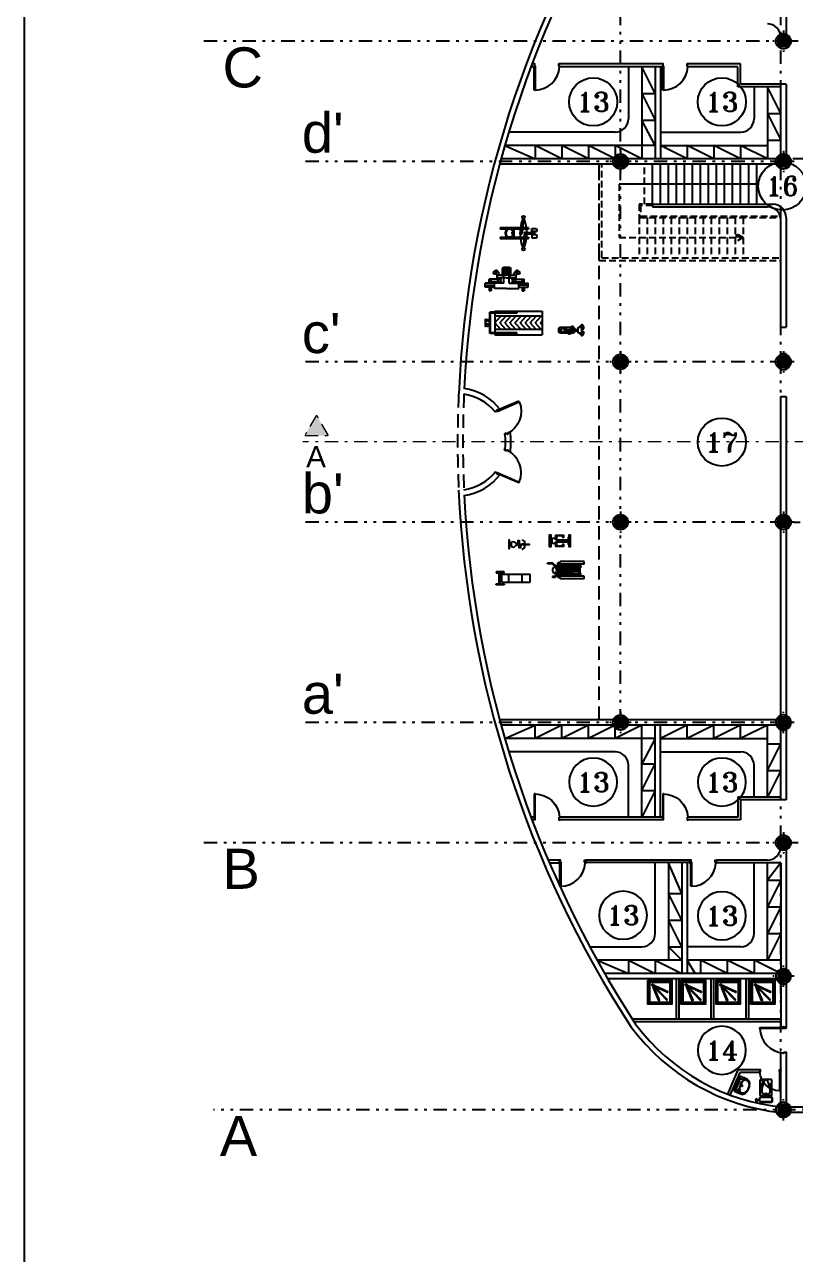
# Model space of a CAD drawing. Header units: inches. Extents: x 21 to 132, y 19 to 196.
# Drawn here: x 21.17 to 50.03, y 62.43 to 108.46 of the extents above; entities that cross this region are included whole.
import ezdxf
from ezdxf.enums import TextEntityAlignment as Align

# ---------------------------------------------------------------- set-up
doc = ezdxf.new("R2010")
doc.units = ezdxf.units.IN
doc.header["$MEASUREMENT"] = 0
for name, pattern in [('DASHDOT', [1, 0.5, -0.25, 0, -0.25]), ('DASHED', [0.75, 0.5, -0.25]), ('DIVIDE', [1.25, 0.5, -0.25, 0, -0.25, 0, -0.25]), ('HIDDEN', [0.375, 0.25, -0.125])]:
    doc.linetypes.add(name, pattern=pattern)
for name, color, linetype in [('5', 5, 'Continuous'), ('ax', 40, 'DIVIDE'), ('door & win', 4, 'Continuous'), ('fur', 253, 'Continuous'), ('inwall', 41, 'Continuous'), ('kod', 1, 'Continuous'), ('stairs', 30, 'Continuous'), ('wall', 7, 'Continuous')]:
    doc.layers.add(name, color=color, linetype=linetype)
doc.layers.add('section', color=212, linetype='DASHDOT', lineweight=20)
doc.styles.get("Standard").update_dxf_attribs({"font": 'arial.ttf'})
doc.styles.add('Text 03', font='romant.shx')

# ---------------------------------------------------------------- blocks, each defined once
blk = doc.blocks.new('AX')
at = {"layer": 'ax'}
h = blk.add_hatch(color=254, dxfattribs=at)
h.dxf.hatch_style = 1
h.paths.add_polyline_path([(0.2, 0.2), (0, 0.2), (0, 0), (0.2, 0)])
h.paths.add_polyline_path([(0, 0.2), (-0.2, 0.2), (-0.2, 0), (0, 0)])
h.paths.add_polyline_path([(0, 0), (-0.2, 0), (-0.2, -0.2), (0, -0.2)])
h.paths.add_polyline_path([(0.2, 0), (0, 0), (0, -0.2), (0.2, -0.2)])
for p, q in [((0.4, 0), (-0.4, 0)), ((-0.2, 0.2), (0.2, 0.2)), ((-0.2, -0.2), (-0.2, 0.2)), ((0, -0.4), (0, 0.4)), ((0.2, 0.2), (0.2, -0.2)), ((0.2, -0.2), (-0.2, -0.2))]:
    blk.add_line(p, q, dxfattribs=at)
at = {"layer": 'door & win'}
blk.add_circle((0, 0), 0.283, dxfattribs=at)
blk = doc.blocks.new('D100')
blk.add_lwpolyline([(-3, 98), (-3, 8), (-6, 8), (-6, 98)], close=True)
for points in [[(-100, 9.5), (-100, 11), (-97.5, 11), (-97.5, 7.5), (-95, 7.5), (-95, 0), (-100, 0), (-100, 1.4)], [(0, 9.5), (0, 11), (-2.5, 11), (-2.5, 7.5), (-5, 7.5), (-5, 0), (0, 0), (0, 1.4)]]:
    blk.add_lwpolyline(points)
blk.add_arc((-4.9, 5.2), 92.8, 90.7024, 176.4094)
blk = doc.blocks.new('juging-machin')
for p, q in [((-43, 8), (-43, 11)), ((-23.6, 11), (-43, 11)), ((-24.5, 8), (-43, 8)), ((-11.3, -3.8), (-24.5, 8)), ((-10.4, -0.8), (-23.6, 11)), ((4.3, 11.6), (-5, 11.6)), ((-5, -0.8), (-5, 11.6)), ((1, -0.8), (1, 11.6)), ((94.3, 6.6), (1, 6.6)), ((12.7, 0.7), (1, 0.7)), ((4.3, 6.6), (4.3, 16.6)), ((94.3, 16.6), (4.3, 16.6)), ((49.7, 1.7), (15.7, 1.7)), ((52.7, 0.7), (81.9, 0.7)), ((70.1, 0.7), (70.1, -5.3)), ((73.9, 0.7), (73.9, 6.6)), ((78.9, 0.7), (78.9, 6.6)), ((81.9, 0.7), (81.9, -5.3)), ((94.3, 6.6), (94.3, 16.6)), ((-24, -39.9), (-24, -42.9)), ((-15.6, -39.9), (-24, -39.9)), ((-14.7, -42.9), (-24, -42.9)), ((-7.3, -28.1), (-15.6, -39.9)), ((-6.4, -31.1), (-14.7, -42.9)), ((3.1, -3.8), (-11.3, -3.8)), ((3.1, -0.8), (-10.4, -0.8)), ((-5, -14.9), (-9.9, -14.9)), ((-5, -16.9), (-9.9, -16.9)), ((3.1, -28.1), (-7.3, -28.1)), ((3.1, -31.1), (-6.4, -31.1)), ((-5, -15.9), (-5, -3.8)), ((-5, -15.9), (-5, -28.1)), ((-5, -31.1), (-5, -43.4)), ((4.3, -43.4), (-5, -43.4)), ((73.9, -12.9), (-2, -12.9)), ((73.9, -18.9), (-2, -18.9)), ((1, -12.9), (1, -3.8)), ((12.7, -5.3), (1, -5.3)), ((1, -18.9), (1, -28.1)), ((12.7, -26.6), (1, -26.6)), ((1, -31.1), (1, -43.4)), ((12.7, -32.6), (1, -32.6)), ((94.3, -38.4), (1, -38.4)), ((3.1, -3.8), (3.1, -0.8)), ((3.1, -28.1), (3.1, -31.1)), ((4.3, -48.4), (4.3, -38.4)), ((49.7, -0.3), (15.7, -0.3)), ((49.7, -2.3), (15.7, -2.3)), ((49.7, -4.3), (15.7, -4.3)), ((49.7, -6.3), (15.7, -6.3)), ((49.7, -25.6), (15.7, -25.6)), ((49.7, -27.6), (15.7, -27.6)), ((49.7, -29.6), (15.7, -29.6)), ((49.7, -31.6), (15.7, -31.6)), ((49.7, -33.6), (15.7, -33.6)), ((52.7, -5.3), (81.9, -5.3)), ((52.7, -26.6), (81.9, -26.6)), ((52.7, -32.6), (81.9, -32.6)), ((70.1, -2.3), (81.9, -2.3)), ((70.1, -32.6), (70.1, -26.6)), ((70.1, -29.6), (81.9, -29.6)), ((73.9, -12.9), (73.9, -5.3)), ((73.9, -26.6), (73.9, -18.9)), ((73.9, -38.4), (73.9, -32.6)), ((78.9, -26.6), (78.9, -5.3)), ((78.9, -38.4), (78.9, -32.6)), ((81.9, -32.6), (81.9, -26.6)), ((94.3, -48.4), (94.3, -38.4)), ((94.3, -48.4), (4.3, -48.4))]:
    blk.add_line(p, q)
for points in [[(49.7, -7.3), (15.7, -7.3, -0.414214), (12.7, -4.3), (12.7, -0.3, -0.414214), (15.7, 2.7), (49.7, 2.7, -0.414214), (52.7, -0.3), (52.7, -4.3, -0.414214)], [(49.7, -24.6), (15.7, -24.6, 0.414214), (12.7, -27.6), (12.7, -31.6, 0.414214), (15.7, -34.6), (49.7, -34.6, 0.414214), (52.7, -31.6), (52.7, -27.6, 0.414214)]]:
    blk.add_lwpolyline(points, format="xyb", close=True)
blk.add_circle((-2, -15.9), 3)
blk.add_ellipse((-16.7, -15.9), major_axis=(0, 12.1), ratio=0.559313)
blk = doc.blocks.new('row-mashin')
for p, q in [((34.3, 55.5), (28.5, 11.7)), ((37.3, 55.1), (31.4, 11.3)), ((29.6, 20), (-50.5, 20)), ((-50.5, 20), (-50.5, 15)), ((-25.5, 15), (-50.5, 15)), ((-15.8, 14.5), (-18.5, 14.5)), ((-5.6, 2.4), (-4.1, 3.5)), ((28.9, 15), (-0.7, 15)), ((27, 11.9), (25, -3)), ((27, 11.9), (32.9, 11.1)), ((32.9, 11.1), (31, -3.8)), ((55.1, 15), (31.9, 15)), ((55.1, 20), (32.6, 20)), ((39.9, -11.1), (41.9, 3.8)), ((47.8, 3), (41.9, 3.8)), ((45.9, -11.9), (47.8, 3)), ((49.3, 3), (76.5, 3)), ((55.1, 20), (55.1, 15)), ((67.6, 17.2), (82.9, 17.2)), ((67.6, 6.4), (67.6, 17.2)), ((82.9, 6.4), (67.6, 6.4)), ((76.5, 3), (76.5, 6.4)), ((79.5, -6.4), (79.5, 6.4)), ((-50.5, -15), (-25.5, -15)), ((-50.5, -15), (-50.5, -20)), ((-50.5, -20), (40.2, -20)), ((-15.8, -14.5), (-18.5, -14.5)), ((-5.6, -2.4), (-4.1, -3.5)), ((-0.7, -15), (40.9, -15)), ((25, -3), (31, -3.8)), ((35.6, -55.1), (41.4, -11.3)), ((38.5, -55.5), (44.4, -11.7)), ((45.9, -11.9), (39.9, -11.1)), ((43.3, -20), (55.1, -20)), ((43.9, -15), (55.1, -15)), ((49.3, -3), (76.5, -3)), ((55.1, -15), (55.1, -20)), ((67.6, -6.4), (67.6, -17.2)), ((82.9, -6.4), (67.6, -6.4)), ((67.6, -17.2), (82.9, -17.2)), ((76.5, -6.4), (76.5, -3))]:
    blk.add_line(p, q)
blk.add_lwpolyline([(-18.5, 17.5), (-5, 17.5, -0.414214), (0, 12.5), (0, -12.5, -0.414214), (-5, -17.5), (-18.5, -17.5)], format="xyb")
for centre in [(36.4, 60), (36.4, -60)]:
    blk.add_circle(centre, 5)
for centre, radius, start, end in [((169.6, 0), 146.1, 157.7138, 172.132), ((-96.8, 0), 146.1, 7.868, 22.2862), ((-15.8, 0), 14.5, 30.8246, 90), ((-3.8, 0), 3, 126.7298, 233.2702), ((-5.9, 5.9), 3, 306.7298, 30.8246), ((169.6, 0), 146.1, 174.1072, 185.8928), ((-96.8, 0), 146.1, 354.1072, 5.8928), ((82.9, 11.8), 5.43, 270, 90), ((-15.8, 0), 14.5, 270, 329.1754), ((-5.9, -5.9), 3, 329.1754, 53.2702), ((169.6, 0), 146.1, 187.868, 202.2862), ((-96.8, 0), 146.1, 337.7138, 352.132), ((82.9, -11.8), 5.43, 270, 90)]:
    blk.add_arc(centre, radius, start, end)
blk.add_ellipse((-18.5, 0), major_axis=(0, -17.5), ratio=0.771429, start_param=3.141593, end_param=6.283185)
blk.add_open_spline([(-18.5, 14.5), (-19.6, 14.5), (-20.7, 14.3), (-22.8, 13.3), (-23.8, 12.6), (-25.7, 10.6), (-26.6, 9.4), (-27.9, 6.6), (-28.4, 5), (-29, 1.7), (-29.1, -0.1), (-28.8, -3.5), (-28.4, -5.1), (-27.3, -8.1), (-26.5, -9.5), (-24.7, -11.7), (-23.7, -12.6), (-21.7, -13.9), (-20.6, -14.3), (-19.2, -14.5), (-18.8, -14.5), (-18.5, -14.5)], degree=3, knots=[3.141593, 3.141593, 3.141593, 3.141593, 3.479068, 3.479068, 3.816544, 3.816544, 4.15402, 4.15402, 4.491496, 4.491496, 4.828971, 4.828971, 5.166447, 5.166447, 5.503923, 5.503923, 5.841399, 5.841399, 6.178875, 6.178875, 6.283185, 6.283185, 6.283185, 6.283185])
blk = doc.blocks.new('Hf2_a2')
at = {"linetype": 'Continuous'}
for p, q in [((-5.7, 16.5), (-5.7, 7.6)), ((16.3, 13.2), (43.2, 13.2)), ((43.2, 10.9), (16.3, 10.9)), ((20.9, 13.2), (20.9, 16.5)), ((22, 13.2), (22, 16.5)), ((25.4, 10.9), (25.4, 7.6)), ((26.5, 10.9), (26.5, 7.6)), ((34.3, 13.2), (34.3, 10.9)), ((43, 12.6), (34.3, 12.6)), ((34.3, 12), (43.2, 12)), ((34.3, 11.5), (43, 11.5)), ((45.4, 12.6), (60.9, 12.6)), ((60.9, 12), (45.4, 12)), ((45.4, 11.5), (60.9, 11.5))]:
    blk.add_line(p, q, dxfattribs=at)
for points in [[(-5.7, 16.5), (-12.4, 18.7), (-12.4, 27.6), (-14.6, 27.6), (-14.6, -3.5), (-12.4, -3.5), (-12.4, 5.4), (-5.7, 7.6)], [(-5.7, 9.8), (-12.4, 7.6), (-12.4, 16.5), (-5.7, 14.3)], [(18.7, 16.5), (24.3, 16.5), (24.3, 25.4), (18.7, 25.4), (18.7, 16.5)], [(28.7, 7.6), (28.7, -1.3), (23.1, -1.3), (23.1, 7.6), (28.7, 7.6)], [(36.5, 29.8), (36.5, 27.6), (43.2, 23.1), (43.2, 0.9), (36.5, -4.6), (36.5, -6.8), (45.4, 0.9), (45.4, 23.1), (36.5, 29.8)], [(45.4, 13.2), (60.9, 13.2), (60.9, 10.9), (45.4, 10.9)]]:
    blk.add_lwpolyline(points)
for centre, radius, start, end in [((0.9, 15.3), 6.78, 89.991, 169.62), ((0.9, 8.8), 6.78, 190.38, 270.0094), ((-0.4, 11.1), 11, 43.644, 83.226), ((-0.4, 13), 11, 276.7745, 316.3556), ((18.9, 33), 18.2, 231.618, 255.252), ((18.9, -8.9), 18.2, 104.748, 128.382), ((12.9, 12), 3.61, 292.6199, 67.38)]:
    blk.add_arc(centre, radius, start, end)
blk = doc.blocks.new('Hf2_a1')
at = {"linetype": 'Continuous'}
for p, q in [((6.7, 18.9), (0, 18.9)), ((0, 3.3), (10, 3.3)), ((10, 4.4), (10, -4.4)), ((30, 3.3), (80, 3.3)), ((80, 18.9), (73.3, 18.9)), ((10, -3.3), (0, -3.3)), ((0, -18.9), (6.7, -18.9)), ((29.9, -3.3), (80, -3.3)), ((73.3, -18.9), (80, -18.9))]:
    blk.add_line(p, q, dxfattribs=at)
for points in [[(6.7, 3.3), (6.7, 21.1), (0, 21.1), (0, -21.1), (6.7, -21.1), (6.7, -3.3)], [(24.4, 5.7), (24.4, 21.1), (53.3, 21.1), (53.3, 12.2), (51.1, 12.2), (51.1, 18.9), (26.7, 18.9), (26.7, 4.6)], [(40, 0), (35.5, 2.2), (35.5, -2.2), (40, 0)], [(46.7, 0), (42.2, 2.2), (42.2, -2.2), (46.7, 0)], [(53.3, 0), (48.9, 2.2), (48.9, -2.2), (53.3, 0)], [(58, 0), (54.4, 1.8), (54.4, -1.8), (58, 0)], [(63.3, 0), (59.8, 1.8), (59.8, -1.8), (63.3, 0)], [(68.6, 0), (65.1, 1.8), (65.1, -1.8), (68.6, 0)], [(73.3, 12.2), (71.1, 12.2), (71.1, 5.6), (73.3, 5.6)], [(73.3, -3.3), (73.3, -21.1), (80, -21.1), (80, 21.1), (73.3, 21.1), (73.3, 3.3)], [(26.7, -5), (26.7, -18.9), (51.1, -18.9), (51.1, -12.2), (53.3, -12.2), (53.3, -21.1), (24.4, -21.1), (24.4, -6.1)], [(73.3, -5.6), (71.1, -5.6), (71.1, -12.2), (73.3, -12.2)]]:
    blk.add_lwpolyline(points)
for centre, radius, start, end in [((16.7, 3.2), 6.77, 89.991, 169.62), ((15.4, -0.9), 11, 43.644, 83.226), ((34.6, 20.9), 18.2, 231.618, 255.252), ((28.6, 0), 3.61, 292.6199, 67.38), ((16.7, -3.2), 6.77, 190.38, 270.0094), ((15.4, 0.9), 11, 276.7745, 316.3556), ((34.6, -20.9), 18.2, 104.748, 128.382)]:
    blk.add_arc(centre, radius, start, end)
blk = doc.blocks.new('Body01')
for p, q in [((-127.4, 39.2), (-127.4, 35.3)), ((-97.1, 39.2), (-127.4, 39.2)), ((-127.4, 35.3), (-97.1, 35.3)), ((-116.1, -5.3), (-116.1, 35.3)), ((-112.2, -5.3), (-112.2, 35.3)), ((-106.7, 30), (0, 30)), ((-106.7, 0), (-106.7, 30)), ((-106.7, 0), (0, 0)), ((-97.1, 35.3), (-97.1, 39.2)), ((-80.8, 0), (-80.8, 30)), ((-30.5, 0), (-30.5, 30)), ((0, 0), (0, 30)), ((-127.4, -9.2), (-127.4, -5.3)), ((-127.4, -5.3), (-97.1, -5.3)), ((-97.1, -9.2), (-127.4, -9.2)), ((-97.1, -5.3), (-97.1, -9.2))]:
    blk.add_line(p, q)
blk = doc.blocks.new('Treadmill02')
for p, q in [((-18.7, -14.9), (-18.7, 64.6)), ((83.4, 64.6), (-18.7, 64.6)), ((-15.7, -11.9), (-15.7, 61.6)), ((83.4, 61.6), (-15.7, 61.6)), ((0.1, 69.2), (0.1, 64.6)), ((0.1, 69.2), (177.4, 69.2)), ((0.1, 61.6), (0.1, -11.9)), ((177.4, 49.8), (0.1, 49.8)), ((0.1, 24.8), (22.8, 49.8)), ((19.1, 24.8), (41.7, 49.8)), ((38.1, 24.8), (60.7, 49.8)), ((57.1, 24.8), (79.7, 49.8)), ((76.1, 24.8), (98.7, 49.8)), ((83.4, 64.6), (83.4, 61.6)), ((95.1, 24.8), (117.7, 49.8)), ((114, 24.8), (136.7, 49.8)), ((133, 24.8), (155.7, 49.8)), ((152, 24.8), (174.6, 49.8)), ((177.4, 69.2), (177.4, -19.5)), ((-18.7, 35.3), (-22.2, 35.3)), ((-18.7, 34.3), (-22.2, 34.3)), ((0.1, 24.8), (22.8, -0.2)), ((19.1, 24.8), (41.7, -0.2)), ((38.1, 24.8), (60.7, -0.2)), ((57.1, 24.8), (79.7, -0.2)), ((76.1, 24.8), (98.7, -0.2)), ((95.1, 24.8), (117.7, -0.2)), ((114, 24.8), (136.7, -0.2)), ((133, 24.8), (155.7, -0.2)), ((152, 24.8), (174.6, -0.2)), ((171, 24.8), (177.4, 31.9)), ((171, 24.8), (177.4, 17.7)), ((83.4, -14.9), (-18.7, -14.9)), ((83.4, -11.9), (-15.7, -11.9)), ((177.4, -0.2), (0.1, -0.2)), ((0.1, -14.9), (0.1, -19.5)), ((0.1, -19.5), (177.4, -19.5)), ((83.4, -11.9), (83.4, -14.9))]:
    blk.add_line(p, q)
for points in [[(-34.1, 37.7), (-35.9, 37.7), (-35.9, 12), (-34.1, 12)], [(-34.1, 37.7), (-18.7, 37.7), (-18.7, 12), (-34.1, 12)], [(-24.1, 13), (-24.1, 18), (-29.1, 18), (-29.1, 13)]]:
    blk.add_lwpolyline(points, close=True)
blk.add_circle((-26.6, 26.5), 7)
blk.add_arc((-22.2, 34.8), 0.5, 90, 270)
blk = doc.blocks.new('chest-machin')
for p, q in [((17.8, 71.7), (23.5, 76)), ((23.8, 63.7), (29.6, 68.1)), ((30.4, 58.7), (25.6, 65.1)), ((33, 38.9), (30.3, 49.1)), ((30.4, 48.7), (30.4, 58.7)), ((50.5, 58.7), (30.4, 58.7)), ((65.5, 48.7), (30.4, 48.7)), ((38, 65.2), (30.5, 75.1)), ((38, 58.7), (38, 65.2)), ((43, 38.9), (45.7, 49.1)), ((50.5, 58.7), (55.5, 48.7)), ((55.5, 63.3), (55.5, 83.7)), ((55.5, 28.7), (55.5, 58.7)), ((60.5, 61.7), (60.5, 83.7)), ((65.5, 61.2), (65.5, 83.7)), ((65.5, 48.7), (100.6, 48.7)), ((70.5, 61.7), (70.5, 83.7)), ((75.5, 63.3), (75.5, 83.7)), ((80.5, 58.7), (75.5, 48.7)), ((75.5, 28.7), (75.5, 58.7)), ((80.5, 58.7), (100.6, 58.7)), ((88, 38.9), (85.3, 49.1)), ((93, 65.2), (100.5, 75.1)), ((93, 58.7), (93, 65.2)), ((98, 38.9), (100.7, 49.1)), ((100.6, 58.7), (105.4, 65.1)), ((100.6, 48.7), (100.6, 58.7)), ((107.2, 63.7), (101.4, 68.1)), ((113.2, 71.7), (107.5, 76)), ((20.5, 28.7), (-14.5, 28.7)), ((-14.5, 13.7), (-14.5, 28.7)), ((-14.5, 21.2), (20.5, 21.2)), ((20.5, 13.7), (-14.5, 13.7)), ((38, 43.9), (0, 43.9)), ((0, 28.7), (0, 43.9)), ((38, 33.9), (0, 33.9)), ((0, 13.7), (0, 0)), ((8, 0), (0, 0)), ((8, 28.7), (8, 43.9)), ((8, 13.7), (8, 0)), ((20.5, 8.7), (20.5, 28.7)), ((55.5, 28.7), (20.5, 28.7)), ((65.5, 8.7), (20.5, 8.7)), ((33, 38.9), (30.3, 28.7)), ((33, 38.9), (30.3, 28.7)), ((43, 38.9), (45.7, 28.7)), ((43, 38.9), (45.7, 28.7)), ((65.5, 8.7), (110.5, 8.7)), ((75.5, 28.7), (110.5, 28.7)), ((88, 38.9), (85.3, 28.7)), ((88, 38.9), (85.3, 28.7)), ((93, 43.9), (131, 43.9)), ((93, 33.9), (131, 33.9)), ((98, 38.9), (100.7, 28.7)), ((98, 38.9), (100.7, 28.7)), ((110.5, 8.7), (110.5, 28.7)), ((110.5, 28.7), (145.5, 28.7)), ((145.5, 21.2), (110.5, 21.2)), ((110.5, 13.7), (145.5, 13.7)), ((123, 28.7), (123, 43.9)), ((123, 13.7), (123, 0)), ((123, 0), (131, 0)), ((131, 28.7), (131, 43.9)), ((131, 13.7), (131, 0)), ((145.5, 13.7), (145.5, 28.7))]:
    blk.add_line(p, q)
blk.add_lwpolyline([(75.5, 58.7), (55.5, 58.7, -0.414214), (50.5, 63.7), (50.5, 83.7, -0.414214), (55.5, 88.7), (75.5, 88.7, -0.414214), (80.5, 83.7), (80.5, 63.7, -0.414214)], format="xyb", close=True)
for centre in [(20.8, 67.7), (110.2, 67.7), (38, 38.9), (93, 38.9)]:
    blk.add_circle(centre, 5)
for centre, radius, start, end in [((26.5, 72.1), 5, 307.2307, 127.2307), ((65.5, 86.2), 25, 233.1301, 306.8699), ((104.5, 72.1), 5, 52.7693, 232.7693)]:
    blk.add_arc(centre, radius, start, end)
blk = doc.blocks.new('fix-bike')
for p, q in [((0, 3), (9.6, 3)), ((9.6, 5.8), (9.6, -5.8)), ((14, 8.5), (33.1, 2.7)), ((32.1, 3), (72.8, 3)), ((44, 6), (50, 6)), ((44, 6), (44, 3)), ((45, 6), (45, 3)), ((46, 6), (46, 3)), ((50, 7.6), (50, 6)), ((82.4, 18), (77.1, 11.7)), ((84.7, 16.1), (81, 11.7)), ((89, 5), (89, 14.2)), ((89, 14.2), (94, 14.2)), ((89, 5), (94, 5)), ((94, 5), (94, 14.2)), ((0, -3), (9.6, -3)), ((14, -8.5), (33.1, -2.7)), ((32.1, -3), (72.8, -3)), ((40, -6), (40, -7.6)), ((40, -6), (46, -6)), ((44, -3), (44, -6)), ((45, -3), (45, -6)), ((46, -3), (46, -6)), ((82.4, -18), (77.1, -11.7)), ((84.7, -16.1), (81, -11.7)), ((89, -5), (94, -5)), ((89, -14.2), (89, -5)), ((89, -14.2), (94, -14.2)), ((94, -14.2), (94, -5))]:
    blk.add_line(p, q)
for points in [[(37.7, -10.7), (5, -10.7, -0.414214), (0, -5.7), (0, 5.7, -0.414214), (5, 10.7), (47.3, 10.7)], [(52.3, 10.7), (54.4, 10.7, -0.414214), (59.4, 5.7), (59.4, 3)], [(59.4, -3), (59.4, -5.7, -0.414214), (54.4, -10.7), (42.7, -10.7)]]:
    blk.add_lwpolyline(points, format="xyb")
for points in [[(47.3, 15.4), (52.3, 15.4), (52.3, 7.6), (47.3, 7.6)], [(42.7, -15.4), (37.7, -15.4), (37.7, -7.6), (42.7, -7.6)]]:
    blk.add_lwpolyline(points, close=True)
blk.add_lwpolyline([(75.8, 11.7), (81.7, 11.7, -0.414214), (84.7, 8.7), (84.7, -8.7, -0.414214), (81.7, -11.7), (75.8, -11.7, -0.414214), (72.8, -8.7), (72.8, 8.7, -0.414214)], format="xyb", close=True)
for centre, radius, start, end in [((12.6, 5.8), 3, 62.7909, 180), ((28.5, 23.7), 21, 226.3278, 279.7713), ((31.8, 0), 3, 297.2091, 62.7909), ((87, 14.2), 6, 0, 140.2194), ((87, 14.2), 3, 0, 140.2194), ((12.6, -5.8), 3, 180, 297.2091), ((28.5, -23.7), 21, 80.2287, 133.6722), ((87, -14.2), 6, 219.7806, 0), ((87, -14.2), 3, 219.7806, 0)]:
    blk.add_arc(centre, radius, start, end)
blk = doc.blocks.new('BathTub03')
for p, q in [((15.9, -17.9), (19.9, -17.9)), ((17.9, -19.9), (17.9, -15.9))]:
    blk.add_line(p, q)
blk.add_lwpolyline([(0, 0), (90, 0), (90, -90), (0, -90)], close=True)
for points in [[(10, -4), (80, -4, -0.414214), (86, -10), (86, -80, -0.414214), (80, -86), (10, -86, -0.414214), (4, -80), (4, -10, -0.414214)], [(10, -7), (80, -7, -0.414214), (83, -10), (83, -80, -0.414214), (80, -83), (10, -83, -0.414214), (7, -80), (7, -10, -0.414214)], [(20.2, -26.2, -0.414214), (20.6, -25.3), (21.2, -25.1, -0.414214), (22.1, -25.4), (42.5, -75.1, -0.414214), (42.1, -76), (41.6, -76.2, -0.414214), (40.7, -75.9)], [(24.6, -23.3, 0.414214), (23.6, -23.3), (23.2, -23.7, 0.414214), (23.2, -24.7), (71.1, -74, 0.414214), (72, -74), (72.5, -73.6, 0.414214), (72.5, -72.6)], [(26.1, -20.5, 0.414214), (25.2, -20.9), (24.9, -21.4, 0.414214), (25.3, -22.3), (74.2, -44.6, 0.414214), (75.1, -44.2), (75.4, -43.7, 0.414214), (75, -42.7)]]:
    blk.add_lwpolyline(points, format="xyb", close=True)
for radius in [3, 2]:
    blk.add_circle((17.9, -17.9), radius)
blk = doc.blocks.new('Lava-R01')
at = {"linetype": 'Continuous'}
for p, q in [((-18, -11), (-15.4, -16.2)), ((-10.6, -13), (-14.3, -14.7)), ((10.6, -13), (14.3, -14.7)), ((18, -11), (15.4, -16.2))]:
    blk.add_line(p, q, dxfattribs=at)
blk.add_line((-2.1, -45.3), (2.1, -45.3))
for points in [[(-27.8, -1.5), (-27.8, -0.9, -0.414214), (-26.9, 0), (26.9, 0, -0.414214), (27.8, -0.9), (27.8, -1.5)], [(29.8, -29.2), (29.8, -2.5, 0.381226), (29, -1.7, 0.057025), (-29, -1.7, 0.381226), (-29.8, -2.5), (-29.8, -29.2, 0.239345), (-22.6, -41.3, 0.153124), (0, -47.8, 0.153124), (22.6, -41.3, 0.239345), (29.8, -29.2)]]:
    blk.add_lwpolyline(points, format="xyb")
blk.add_lwpolyline([(-9.9, -2.2), (9.9, -2.2, -0.219423), (22.1, -7.4, -0.048202), (23.2, -9.3, -0.177993), (24, -35.1, -0.081671), (22.8, -36.9, -0.216015), (2.1, -45.3), (-2.1, -45.3, -0.216015), (-22.8, -36.9, -0.081671), (-24, -35.1, -0.177993), (-23.2, -9.3, -0.048202), (-22.1, -7.4, -0.219423)], format="xyb", close=True)
for centre, radius in [((-9.5, -5), 1.86), ((0, -19), 3), ((0, -19), 2), ((0, -5), 1.86), ((9.5, -5), 1.86)]:
    blk.add_circle(centre, radius, dxfattribs=at)
blk.add_arc((0, -51.8), 38.8, 48.1248, 131.743, dxfattribs=at)
blk = doc.blocks.new('Toilet007')
for p, q in [((3.6, 37), (0, 37)), ((3.6, 35), (0, 35)), ((2, -20.6), (2, 20.6)), ((3.6, 34.9), (3.6, 37.1)), ((5.5, 37.2), (3.7, 37.2)), ((3.7, 36.4), (5.5, 36.4)), ((3.7, 35.6), (5.5, 35.6)), ((5.5, 34.8), (3.7, 34.8)), ((4, 22.6), (16, 22.6)), ((5.6, 34.9), (5.6, 37.1)), ((5.6, 34.9), (6.2, 33.9)), ((6.3, 32.4), (6.3, 33.4)), ((6.3, 33.4), (7.8, 33.4)), ((7.5, 27.8), (6.6, 30.3)), ((7.8, 32.4), (7.8, 33.4)), ((7.8, 25.7), (7.8, 24.6)), ((8.5, 34.9), (7.9, 33.9)), ((9.1, 27.9), (8.1, 30.8)), ((8.5, 37.1), (9.3, 37.5)), ((8.5, 34.9), (8.5, 37.1)), ((8.5, 34.9), (9.3, 34.5)), ((9.3, 37.5), (11.8, 37.8)), ((9.3, 37.5), (9.3, 34.5)), ((9.3, 34.5), (11.8, 34.2)), ((9.3, 26.2), (9.3, 24.6)), ((11.8, 37.8), (12.5, 37.2)), ((11.8, 34.2), (12.5, 34.8)), ((12.5, 34.8), (12.5, 37.2)), ((18, -20.6), (18, 20.6)), ((45.9, 15.5), (76.5, 8.1)), ((51.6, 15.5), (51.6, 21.5)), ((54.6, 14.6), (54.6, 21.5)), ((57.6, 13.8), (57.6, 21.5)), ((60.6, 13), (60.6, 21.5)), ((63.6, 12.1), (63.6, 21.5)), ((66.6, 11.3), (66.6, 21.5)), ((69.6, 10.5), (69.6, 21.5)), ((16, -22.6), (4, -22.6)), ((45.9, -15.5), (76.5, -8.1)), ((51.6, -15.5), (51.6, -21.5)), ((54.6, -14.6), (54.6, -21.5)), ((57.6, -13.8), (57.6, -21.5)), ((60.6, -13), (60.6, -21.5)), ((63.6, -12.1), (63.6, -21.5)), ((66.6, -11.3), (66.6, -21.5)), ((69.6, -10.5), (69.6, -21.5))]:
    blk.add_line(p, q)
for points in [[(7.8, 24.6), (7.8, 25.7, 0.083378), (7.5, 27.8), (6.6, 30.3, -0.083378), (6.3, 32.4), (6.3, 33.4, 0.129223), (6.2, 33.9), (5.6, 34.9, -0.414214), (5.5, 34.8), (3.7, 34.8, -0.414214), (3.6, 34.9), (3.6, 35), (0, 35), (0, 37), (3.6, 37), (3.6, 37.1, -0.414214), (3.7, 37.2), (5.5, 37.2, -0.414214), (5.6, 37.1, -0.207385), (8.5, 37.1), (9.3, 37.5), (11.8, 37.8), (12.5, 37.2), (12.5, 34.8), (11.8, 34.2), (9.3, 34.5), (8.5, 34.9), (7.9, 33.9, 0.119606), (7.8, 33.4), (7.8, 32.4, 0.083378), (8.1, 30.8), (9.1, 27.9, -0.083378), (9.3, 26.2), (9.3, 24.6)], [(5, -24.6), (15, -24.6, 0.414214), (20, -19.6), (20, 19.6, 0.414214), (15, 24.6), (5, 24.6, 0.414214), (0, 19.6), (0, -19.6, 0.414214)], [(82, 22.5), (28, 22.5, 0.414214), (25, 19.5), (25, -19.5, 0.414214), (28, -22.5), (82, -22.5, 0.414214), (85, -19.5), (85, 19.5, 0.414214)]]:
    blk.add_lwpolyline(points, format="xyb", close=True)
for centre, radius, start, end in [((4, 20.6), 2, 90, 180), ((3.7, 37.1), 0.1, 90, 180), ((3.7, 36.5), 0.1, 180, 270), ((3.7, 36.3), 0.1, 90, 180), ((3.7, 35.7), 0.1, 180, 270), ((3.7, 35.5), 0.1, 90, 180), ((3.7, 34.9), 0.1, 180, 270), ((5.5, 37.1), 0.1, 0, 90), ((5.5, 36.5), 0.1, 270, 0), ((5.5, 36.3), 0.1, 0, 90), ((5.5, 35.7), 0.1, 270, 0), ((5.5, 35.5), 0.1, 0, 90), ((5.5, 34.9), 0.1, 270, 0), ((7.1, 33.8), 3.6, 67.0546, 113.9194), ((5.3, 33.4), 1, 360, 29.4526), ((12.8, 32.4), 6.5, 180, 199.0647), ((1.3, 25.7), 6.5, 0, 19.0647), ((8.8, 33.4), 1.01, 150.6141, 177.8962), ((12.8, 32.4), 5, 180, 199.0647), ((4.3, 26.2), 5, 0, 19.0647), ((16, 20.6), 2, 0, 90), ((43.1, 0), 16.2, 128.2153, 231.7847), ((24.9, 0), 8.32, 297.1909, 62.8091), ((42.3, 0.9), 15, 76.3592, 128.2153), ((74.5, 0), 8.32, 283.4024, 76.5976), ((4, -20.6), 2, 180, 270), ((16, -20.6), 2, 270, 0), ((42.3, -0.9), 15, 231.7847, 283.6408)]:
    blk.add_arc(centre, radius, start, end)
blk = doc.blocks.new('STN')
at = {"layer": 'kod'}
blk.add_circle((0, 0), 10, dxfattribs=at)
at = {"layer": 'kod', "style": 'Text 03'}
blk.add_attdef('SN', text='', height=8, dxfattribs=at).set_placement((0, 0), align=Align.MIDDLE_CENTER)

msp = doc.modelspace()

# ---------------------------------------------------------------- hatches: boundary and pattern name
at = {"layer": 'section'}
msp.add_hatch(color=256, dxfattribs=at).paths.add_polyline_path([(32.10149, 93.84774), (31.65738, 93.07852), (32.5456, 93.07852)])
at = {"layer": 'stairs', "linetype": 'HIDDEN'}
msp.add_hatch(color=1, dxfattribs=at).paths.add_polyline_path([(47.78126, 100.65026), (47.78126, 100.48875), (48.08126, 100.48875)])

# ---------------------------------------------------------------- linework, layer by layer
msp.add_lwpolyline([(21.16839, 19.16754), (21.16839, 195.67672)])
at = {"layer": 'ax'}
for p, q in [((49.48126, 67.83875), (49.48126, 127.83875)), ((43.48126, 82.33875), (43.48126, 124.40939)), ((109.58126, 107.83875), (27.82519, 107.83875)), ((49.58126, 103.33875), (31.58126, 103.33875)), ((49.58126, 95.83875), (31.58126, 95.83875)), ((49.58126, 89.83875), (31.58126, 89.83875)), ((49.58126, 82.33875), (31.58126, 82.33875)), ((109.58126, 77.83875), (27.82519, 77.83875)), ((109.48126, 67.83875), (28.24408, 67.83875))]:
    msp.add_line(p, q, dxfattribs=at)
at = {"layer": 'inwall'}
for p, q in [((49.68126, 109.93875), (49.68126, 107.73875)), ((49.48126, 107.73875), (49.48126, 107.98872)), ((40.2516, 106.88875), (40.13388, 106.88875)), ((40.2716, 106.98875), (40.1716, 106.98875)), ((45.08126, 106.98875), (41.1716, 106.98875)), ((45.06126, 106.88875), (41.1966, 106.88875)), ((43.78126, 106.88875), (43.78126, 104.93875)), ((44.28126, 106.88875), (44.28126, 103.93875)), ((44.78126, 105.88875), (44.28126, 106.88875)), ((44.78126, 106.88875), (44.78126, 103.43875)), ((44.98126, 106.88875), (44.98126, 103.43875)), ((47.98126, 106.98875), (45.98126, 106.98875)), ((47.88126, 106.88875), (46.00626, 106.88875)), ((47.88126, 106.13875), (47.88126, 106.88875)), ((47.98126, 106.23875), (47.98126, 106.98875)), ((44.28126, 105.88875), (44.78126, 105.88875)), ((44.28126, 105.88875), (44.78126, 104.88875)), ((49.48126, 106.13875), (47.88126, 106.13875)), ((49.68126, 106.23875), (47.98126, 106.23875)), ((48.48126, 106.13875), (48.48126, 104.93875)), ((48.98126, 106.13875), (48.98126, 103.93875)), ((49.48126, 105.13875), (48.98126, 106.13875)), ((49.48126, 103.43875), (49.48126, 106.23875)), ((49.68126, 106.23875), (49.68126, 103.23875)), ((48.98126, 105.13875), (49.48126, 105.13875)), ((48.98126, 105.13875), (49.48126, 104.13875)), ((44.28126, 104.88875), (44.78126, 104.88875)), ((44.78126, 103.93875), (44.28126, 104.88875)), ((43.28126, 104.43875), (39.30276, 104.43875)), ((44.98126, 104.43875), (47.98126, 104.43875)), ((48.98126, 104.13875), (49.48126, 104.13875)), ((44.78126, 103.93875), (39.15457, 103.93875)), ((39.15457, 103.93875), (40.28126, 103.43875)), ((41.28126, 103.43875), (40.28126, 103.93875)), ((40.28126, 103.93875), (40.28126, 103.43875)), ((41.28126, 103.93875), (41.28126, 103.43875)), ((42.28126, 103.43875), (41.28126, 103.93875)), ((42.28126, 103.93875), (42.28126, 103.43875)), ((43.28126, 103.43875), (42.28126, 103.93875)), ((43.28126, 103.93875), (43.28126, 103.43875)), ((44.28126, 103.43875), (43.28126, 103.93875)), ((44.28126, 103.93875), (44.28126, 103.43875)), ((44.98126, 103.93875), (48.98126, 103.93875)), ((45.98126, 103.43875), (44.98126, 103.93875)), ((45.98126, 103.93875), (45.98126, 103.43875)), ((46.98126, 103.43875), (45.98126, 103.93875)), ((46.98126, 103.93875), (46.98126, 103.43875)), ((47.98126, 103.43875), (46.98126, 103.93875)), ((47.98126, 103.93875), (47.98126, 103.43875)), ((48.98126, 103.43875), (47.98126, 103.93875)), ((48.98126, 103.93875), (48.98126, 103.43875)), ((49.68126, 103.23875), (38.97247, 103.23875)), ((49.48126, 103.43875), (38.99971, 103.43875)), ((44.68126, 101.73875), (49.18126, 101.73875)), ((44.68126, 101.73875), (44.68126, 101.63875)), ((44.68126, 101.63875), (48.98126, 101.63875)), ((49.48126, 97.13875), (49.48126, 101.18875)), ((49.68126, 101.23875), (49.68126, 97.13875)), ((49.48126, 97.13875), (49.68126, 97.13875)), ((49.48126, 95.53875), (49.48126, 96.13875)), ((49.68126, 96.13875), (49.48126, 96.13875)), ((49.68126, 96.13875), (49.68126, 95.53875)), ((49.68126, 95.53875), (49.48126, 95.53875)), ((49.48126, 79.53875), (49.48126, 94.53875)), ((49.48126, 94.53875), (49.68126, 94.53875)), ((49.68126, 94.53875), (49.68126, 79.43875)), ((49.48126, 82.43875), (38.97247, 82.43875)), ((49.48126, 82.23875), (38.99971, 82.23875)), ((39.15457, 81.73875), (40.28126, 82.23875)), ((41.28126, 82.23875), (40.28126, 81.73875)), ((40.28126, 81.73875), (40.28126, 82.23875)), ((41.28126, 81.73875), (41.28126, 82.23875)), ((42.28126, 82.23875), (41.28126, 81.73875)), ((42.28126, 81.73875), (42.28126, 82.23875)), ((43.28126, 82.23875), (42.28126, 81.73875)), ((43.28126, 81.73875), (43.28126, 82.23875)), ((44.28126, 82.23875), (43.28126, 81.73875)), ((44.28126, 81.73875), (44.28126, 82.23875)), ((44.78126, 78.78875), (44.78126, 82.23875)), ((44.98126, 78.78875), (44.98126, 82.23875)), ((45.98126, 82.23875), (44.98126, 81.73875)), ((45.98126, 81.73875), (45.98126, 82.23875)), ((46.98126, 82.23875), (45.98126, 81.73875)), ((46.98126, 81.73875), (46.98126, 82.23875)), ((47.98126, 82.23875), (46.98126, 81.73875)), ((47.98126, 81.73875), (47.98126, 82.23875)), ((48.98126, 82.23875), (47.98126, 81.73875)), ((48.98126, 81.73875), (48.98126, 82.23875)), ((44.78126, 81.73875), (39.15457, 81.73875)), ((44.28126, 78.78875), (44.28126, 81.73875)), ((44.78126, 81.73875), (44.28126, 80.78875)), ((44.98126, 81.73875), (48.98126, 81.73875)), ((48.98126, 79.53875), (48.98126, 81.73875)), ((48.98126, 81.53875), (49.48126, 81.53875)), ((48.98126, 80.53875), (49.48126, 81.53875)), ((43.28126, 81.23875), (39.30276, 81.23875)), ((44.98126, 81.23875), (47.98126, 81.23875)), ((43.78126, 78.78875), (43.78126, 80.73875)), ((44.28126, 80.78875), (44.78126, 80.78875)), ((44.28126, 79.78875), (44.78126, 80.78875)), ((48.48126, 79.53875), (48.48126, 80.73875)), ((48.98126, 80.53875), (49.48126, 80.53875)), ((49.48126, 80.53875), (48.98126, 79.53875)), ((44.28126, 79.78875), (44.78126, 79.78875)), ((44.78126, 79.78875), (44.28126, 78.78875)), ((49.48126, 79.53875), (47.88126, 79.53875)), ((47.88126, 79.53875), (47.88126, 78.78875)), ((49.68126, 79.43875), (47.98126, 79.43875)), ((47.98126, 79.43875), (47.98126, 78.68875)), ((40.2516, 78.78875), (40.13388, 78.78875)), ((45.06126, 78.78875), (41.1966, 78.78875)), ((47.88126, 78.78875), (46.00626, 78.78875)), ((40.2716, 78.68875), (40.1716, 78.68875)), ((45.08126, 78.68875), (41.1716, 78.68875)), ((47.98126, 78.68875), (45.98126, 78.68875)), ((49.48126, 77.68878), (49.48126, 77.93875)), ((49.68126, 77.93875), (49.68126, 75.73875)), ((41.18567, 77.18889), (40.77477, 77.18889)), ((41.18567, 77.07889), (40.8218, 77.07889)), ((41.18567, 77.18889), (41.18567, 77.07889)), ((46.08126, 77.18889), (42.18567, 77.18875)), ((42.18567, 77.18889), (42.18567, 77.08621)), ((46.08126, 77.09353), (42.18567, 77.09353)), ((44.78126, 74.43875), (44.78126, 77.08875)), ((45.28126, 77.08875), (45.28126, 73.43875)), ((45.78126, 75.93875), (45.28126, 77.08875)), ((45.78126, 77.08875), (45.78126, 72.93875)), ((45.98126, 77.08875), (45.98126, 72.93875)), ((46.08126, 77.08875), (46.08126, 77.18889)), ((48.98123, 77.18878), (47.08126, 77.18889)), ((47.08126, 77.18889), (47.08126, 77.08621)), ((49.48126, 77.08875), (47.08126, 77.08621)), ((48.48126, 74.43875), (48.48126, 77.08875)), ((48.98126, 73.43875), (48.98126, 77.08875)), ((49.48126, 77.08875), (48.98126, 76.43875)), ((49.48126, 77.08875), (49.48126, 70.94866)), ((48.98126, 76.43875), (49.48126, 76.43875)), ((49.48126, 76.43875), (48.98126, 75.43875)), ((45.28126, 75.93875), (45.78126, 75.93875)), ((45.78126, 74.93875), (45.28126, 75.93875)), ((49.68126, 75.73875), (49.68126, 70.89866)), ((48.98126, 75.43875), (49.48126, 75.43875)), ((49.48126, 75.43875), (48.98126, 74.43875)), ((45.28126, 74.93875), (45.78126, 74.93875)), ((45.78126, 73.93875), (45.28126, 74.93875)), ((48.98126, 74.43875), (49.48126, 74.43875)), ((49.48126, 74.43875), (48.98126, 73.43875)), ((42.33571, 73.93875), (44.28126, 73.93875)), ((45.28126, 73.93875), (45.78126, 73.93875)), ((45.28126, 73.93875), (45.78126, 73.43875)), ((47.98126, 73.93875), (45.98126, 73.93875)), ((45.78126, 73.43875), (42.60888, 73.43875)), ((42.60888, 73.43875), (43.78126, 72.93875)), ((43.78126, 73.43875), (44.78126, 72.93875)), ((43.78126, 73.43875), (43.78126, 72.93875)), ((44.78126, 73.43875), (44.78126, 72.93875)), ((44.78126, 73.43875), (45.78126, 72.93875)), ((49.48126, 73.43875), (45.98126, 73.43875)), ((46.28126, 72.93875), (45.98126, 73.43875)), ((46.48126, 73.43875), (46.48126, 72.93875)), ((47.48126, 72.93875), (46.48126, 73.43875)), ((47.48126, 73.43875), (47.48126, 72.93875)), ((48.48126, 72.93875), (47.48126, 73.43875)), ((48.48126, 73.43875), (48.48126, 72.93875)), ((49.48126, 72.93875), (48.48126, 73.43875)), ((49.48126, 72.93875), (42.89142, 72.93875)), ((49.48126, 72.73875), (43.00711, 72.73875)), ((45.58126, 71.23875), (45.58126, 72.73875)), ((45.68126, 71.23875), (45.68126, 72.73875)), ((46.88126, 71.23875), (46.88126, 72.73875)), ((46.98126, 71.23875), (46.98126, 72.73875)), ((48.18126, 71.23875), (48.18126, 72.73875)), ((48.28126, 71.23875), (48.28126, 72.73875)), ((49.48126, 71.23875), (43.92539, 71.23875)), ((49.48126, 71.13875), (43.98989, 71.13875)), ((49.48126, 70.94866), (49.68126, 70.94866)), ((49.48126, 67.73875), (49.48126, 69.98361)), ((49.68126, 69.99865), (49.68126, 67.93875)), ((47.88126, 69.33875), (47.4885, 68.42972)), ((47.94699, 69.23875), (47.58029, 68.39005)), ((48.68126, 69.33875), (47.88126, 69.33875)), ((48.68098, 69.23875), (47.94699, 69.23875)), ((48.68126, 69.33875), (48.68098, 69.23875))]:
    msp.add_line(p, q, dxfattribs=at)
at = {"layer": 'inwall', "color": 3, "linetype": 'DASHED'}
for p, q in [((42.68126, 82.43875), (42.68126, 103.23875)), ((51.18126, 103.43875), (49.68126, 103.43875))]:
    msp.add_line(p, q, dxfattribs=at)
at = {"layer": 'inwall', "linetype": 'HIDDEN'}
msp.add_line((49.58126, 89.83875), (51.18126, 89.83875), dxfattribs=at)
at = {"layer": 'inwall'}
for centre, radius, start, end in [((48.98126, 107.98872), 0.5, 0, 90.003339), ((43.28126, 104.93875), 0.5, 270, 0), ((47.98126, 104.93875), 0.5, 270, 0), ((48.99259, 101.14856), 0.49033, 4.702116, 91.323459), ((49.18126, 101.23875), 0.5, 0, 90), ((43.28126, 80.73875), 0.5, 360, 90), ((47.98126, 80.73875), 0.5, 0, 90), ((48.98126, 77.68878), 0.5, 269.996661, 0), ((44.28126, 74.43875), 0.5, 270, 0), ((47.98126, 74.43875), 0.5, 270, 0)]:
    msp.add_arc(centre, radius, start, end, dxfattribs=at)
at = {"layer": 'section'}
msp.add_line((127.50515, 92.83875), (31.58126, 92.83875), dxfattribs=at)
msp.add_lwpolyline([(32.10149, 93.84774), (31.65738, 93.07852), (32.5456, 93.07852)], close=True, dxfattribs=at)
at = {"layer": 'stairs', "color": 1, "linetype": 'HIDDEN'}
for p, q in [((42.68126, 99.63875), (42.68126, 103.23875)), ((42.78126, 99.73875), (42.78126, 103.23875)), ((44.38126, 101.73875), (44.38126, 103.23875)), ((43.43126, 102.48875), (43.43126, 100.48875)), ((44.68126, 101.73875), (44.18126, 101.73875)), ((44.18126, 101.73875), (44.18126, 101.23875)), ((44.68126, 101.68875), (44.23126, 101.68875)), ((44.23126, 101.68875), (44.23126, 101.28875)), ((44.23126, 101.28875), (49.46244, 101.28875)), ((44.18126, 101.23875), (49.47455, 101.23875)), ((44.18126, 101.23875), (44.18126, 99.73875)), ((44.48126, 101.23875), (44.48126, 99.73875)), ((44.78126, 101.23875), (44.78126, 99.73875)), ((45.08126, 101.23875), (45.08126, 99.73875)), ((45.38126, 101.23875), (45.38126, 99.73875)), ((45.68126, 101.23875), (45.68126, 99.73875)), ((45.98126, 101.23875), (45.98126, 99.73875)), ((46.28126, 101.23875), (46.28126, 99.73875)), ((46.58126, 101.23875), (46.58126, 99.73875)), ((46.88126, 101.23875), (46.88126, 99.73875)), ((47.18126, 101.23875), (47.18126, 99.73875)), ((47.48126, 101.23875), (47.48126, 99.73875)), ((47.78126, 101.23875), (47.78126, 99.73875)), ((48.08126, 101.23875), (48.08126, 99.73875)), ((43.43126, 100.48875), (48.08126, 100.48875)), ((48.08126, 100.48875), (47.78126, 100.65026)), ((48.08126, 100.48875), (47.78126, 100.32724)), ((42.68126, 99.63875), (49.48126, 99.63875)), ((42.78126, 99.73875), (49.48126, 99.73875))]:
    msp.add_line(p, q, dxfattribs=at)
at = {"layer": 'stairs'}
for p, q in [((44.68126, 101.73875), (44.68126, 103.23875)), ((44.98126, 101.73875), (44.98126, 103.23875)), ((45.28126, 101.73875), (45.28126, 103.23875)), ((45.58126, 101.73875), (45.58126, 103.23875)), ((45.88126, 101.73875), (45.88126, 103.23875)), ((46.18126, 101.73875), (46.18126, 103.23875)), ((46.48126, 101.73875), (46.48126, 103.23875)), ((46.78126, 101.73875), (46.78126, 103.23875)), ((47.08126, 101.73875), (47.08126, 103.23875)), ((47.38126, 101.73875), (47.38126, 103.23875)), ((47.68126, 101.73875), (47.68126, 103.23875)), ((47.98126, 101.73875), (47.98126, 103.23875)), ((48.28126, 101.73875), (48.28126, 103.23875)), ((48.58126, 101.73875), (48.58126, 103.23875)), ((48.58126, 102.48875), (43.43126, 102.48875))]:
    msp.add_line(p, q, dxfattribs=at)
at = {"layer": 'wall'}
for p, q in [((50.68126, 67.73875), (49.48126, 67.73875)), ((50.68126, 67.93875), (49.58126, 67.93875))]:
    msp.add_line(p, q, dxfattribs=at)
for centre, radius, start, end in [((77.46775, 92.86576), 40.08091, 146.926058, 177.464582), ((77.52434, 92.83875), 39.94308, 146.937838, 177.151533), ((37.36296, 92.83875), 2.01793, 36.473807, 82.356313), ((37.38063, 92.83875), 1.80064, 38.698754, 82.323796), ((37.38063, 92.83875), 1.80064, 350.252936, 9.747064), ((37.36296, 92.83875), 2.01793, 349.329098, 10.670902), ((37.38063, 92.83875), 1.80064, 277.676204, 321.301246), ((37.36296, 92.83875), 2.01793, 277.643687, 323.526193), ((77.52434, 92.83875), 40.14308, 182.570225, 213.062162), ((77.52434, 92.83875), 39.94308, 182.848467, 213.062162), ((50.33335, 75.7299), 8.03645, 216.596611, 263.913626), ((50.2988, 75.69229), 7.78667, 216.616705, 264.712741)]:
    msp.add_arc(centre, radius, start, end, dxfattribs=at)
at = {"layer": 'wall', "color": 1, "linetype": 'DASHED'}
for radius in [40.14308, 39.94308]:
    msp.add_arc((77.52434, 92.83875), radius, 177.439395, 182.560605, dxfattribs=at)

# ---------------------------------------------------------------- block references
at = {"layer": 'ax', "rotation": 89.99999999999999}
for p in [(49.58126, 107.83875), (43.48126, 103.33875), (49.58126, 103.33875), (43.48126, 95.83875), (49.58126, 95.83875), (43.48126, 89.83875), (49.58126, 89.83875), (43.48126, 82.33875), (49.58126, 77.83875)]:
    msp.add_blockref('AX', p, dxfattribs=at)
at = {"layer": 'ax', "xscale": -1, "rotation": 90}
for p in [(49.58126, 82.33875), (49.58126, 72.83875), (49.58126, 67.83875)]:
    msp.add_blockref('AX', p, dxfattribs=at)
at = {"layer": 'fur'}
for name, p, xscale, yscale, zscale, rotation in [('D100', (40.2216, 106.98875), 0.01, 0.01, 0.01, 180), ('D100', (45.03126, 106.98875), 0.01, 0.01, 0.01, 180), ('D100', (38.76641, 94.01059), -0.01, 0.01, 0.01, 292.9644047377415), ('D100', (38.76641, 91.66691), 0.01, 0.01, 0.01, 247.0355952622585), ('D100', (41.18567, 77.18889), 0.01, 0.01, 0.01, 180), ('D100', (46.08126, 77.18889), 0.01, 0.01, 0.01, 180), ('D100', (49.68126, 70.94866), 0.009999999999999998, 0.009999999999999998, 0.009999999999999998, 90.16026668938262), ('Lava-R01', (47.84353, 68.8144), 0.01, 0.01, 0.01, 68.8096819350004), ('D100', (49.48126, 69.33651), -0.008000000000000021, 0.008000000000000002, 0.008000000000000002, 179.8397333106174), ('Toilet007', (48.92794, 68.12154), 0.01, 0.01, 0.01, 90)]:
    msp.add_blockref(name, p, dxfattribs=dict(at, xscale=xscale, yscale=yscale, zscale=zscale, rotation=rotation))
at = {"layer": 'fur', "yscale": 0.01, "zscale": 0.01}
for name, p, xscale in [('row-mashin', (39.48315, 100.65554), 0.01), ('chest-machin', (38.56379, 98.4932), 0.01), ('Treadmill02', (38.77014, 97.05033), 0.01), ('fix-bike', (41.16895, 97.02457), 0.01), ('Hf2_a1', (40.81338, 89.14046), 0.01), ('Hf2_a2', (39.45096, 88.88426), 0.01), ('Body01', (40.10295, 87.58606), 0.01), ('juging-machin', (41.18171, 88.19766), 0.01), ('D100', (40.2216, 78.68875), -0.01), ('D100', (45.03126, 78.68875), -0.01), ('BathTub03', (44.50439, 72.68939), 0.01), ('BathTub03', (45.75938, 72.68939), 0.01), ('BathTub03', (47.05938, 72.68939), 0.01), ('BathTub03', (48.35938, 72.68939), 0.01)]:
    msp.add_blockref(name, p, dxfattribs=dict(at, xscale=xscale))
at = {"layer": 'kod'}
ref = msp.add_blockref('STN', (42.45911, 105.57052), dxfattribs=dict(at, xscale=0.08999999999999998, yscale=0.08999999999999998, zscale=0.08999999999999998, rotation=0.0005780387045610332))
ref.add_attrib('SN', '13', dxfattribs={"layer": '5', "height": 0.72, "rotation": 0.000578, "style": 'Text 03'}).set_placement((42.45911, 105.57052), align=Align.MIDDLE_CENTER)
ref = msp.add_blockref('STN', (47.27705, 105.57052), dxfattribs=dict(at, xscale=0.08999999999999998, yscale=0.08999999999999998, zscale=0.08999999999999998, rotation=0.0005780387045610332))
ref.add_attrib('SN', '13', dxfattribs={"layer": '5', "height": 0.72, "rotation": 0.000578, "style": 'Text 03'}).set_placement((47.27705, 105.57052), align=Align.MIDDLE_CENTER)
ref = msp.add_blockref('STN', (49.54062, 102.42106), dxfattribs=dict(at, xscale=0.08999999999999998, yscale=0.08999999999999998, zscale=0.08999999999999998, rotation=0.0005780387045610332))
ref.add_attrib('SN', '16', dxfattribs={"layer": '5', "height": 0.72, "rotation": 0.000578, "style": 'Text 03'}).set_placement((49.54062, 102.42106), align=Align.MIDDLE_CENTER)
ref = msp.add_blockref('STN', (47.27705, 92.83452), dxfattribs=dict(at, xscale=0.08999999999999998, yscale=0.08999999999999998, zscale=0.08999999999999998, rotation=0.0005780387045610332))
ref.add_attrib('SN', '17', dxfattribs={"layer": '5', "height": 0.72, "rotation": 0.000578, "style": 'Text 03'}).set_placement((47.27705, 92.83452), align=Align.MIDDLE_CENTER)
ref = msp.add_blockref('STN', (42.45911, 80.10698), dxfattribs=dict(at, xscale=-0.08999999999999998, yscale=0.08999999999999998, zscale=0.08999999999999998, rotation=179.9994219612953))
ref.add_attrib('SN', '13', dxfattribs={"layer": '5', "height": 0.72, "rotation": 359.999422, "style": 'Text 03'}).set_placement((42.45911, 80.10698), align=Align.MIDDLE_CENTER)
ref = msp.add_blockref('STN', (47.27705, 80.10698), dxfattribs=dict(at, xscale=-0.08999999999999998, yscale=0.08999999999999998, zscale=0.08999999999999998, rotation=179.9994219612953))
ref.add_attrib('SN', '13', dxfattribs={"layer": '5', "height": 0.72, "rotation": 359.999422, "style": 'Text 03'}).set_placement((47.27705, 80.10698), align=Align.MIDDLE_CENTER)
ref = msp.add_blockref('STN', (43.57971, 75.12377), dxfattribs=dict(at, xscale=-0.08999999999999998, yscale=0.08999999999999998, zscale=0.08999999999999998, rotation=179.9994219612953))
ref.add_attrib('SN', '13', dxfattribs={"layer": '5', "height": 0.72, "rotation": 359.999422, "style": 'Text 03'}).set_placement((43.57971, 75.12377), align=Align.MIDDLE_CENTER)
ref = msp.add_blockref('STN', (47.27705, 75.10282), dxfattribs=dict(at, xscale=-0.08999999999999998, yscale=0.08999999999999998, zscale=0.08999999999999998, rotation=179.9994219612953))
ref.add_attrib('SN', '13', dxfattribs={"layer": '5', "height": 0.72, "rotation": 359.999422, "style": 'Text 03'}).set_placement((47.27705, 75.10282), align=Align.MIDDLE_CENTER)
ref = msp.add_blockref('STN', (47.27705, 70.06643), dxfattribs=dict(at, xscale=-0.08999999999999998, yscale=0.08999999999999998, zscale=0.08999999999999998, rotation=179.9994219612953))
ref.add_attrib('SN', '14', dxfattribs={"layer": '5', "height": 0.72, "rotation": 359.999422, "style": 'Text 03'}).set_placement((47.27705, 70.06643), align=Align.MIDDLE_CENTER)

# ---------------------------------------------------------------- texts
at = {"layer": 'ax', "char_height": 1.5, "attachment_point": 1}
for s, insert in [('C', (28.57978, 107.61111)), ("d'", (31.55047, 105.16626)), ("c'", (31.55047, 97.66626)), ("b'", (31.55047, 91.66626)), ("a'", (31.55047, 84.16626)), ('B', (28.57978, 77.61111)), ('A', (28.47978, 67.61111))]:
    msp.add_mtext_dynamic_manual_height_columns(s, width=1.4771699, gutter_width=1, heights=[0], dxfattribs=dict(at, insert=insert))
at = {"layer": 'section', "insert": (31.70918, 92.68543), "char_height": 0.8, "attachment_point": 1}
msp.add_mtext_dynamic_manual_height_columns('A', width=0.7264861, gutter_width=1, heights=[0], dxfattribs=at)

doc.saveas('drawing.dxf')
